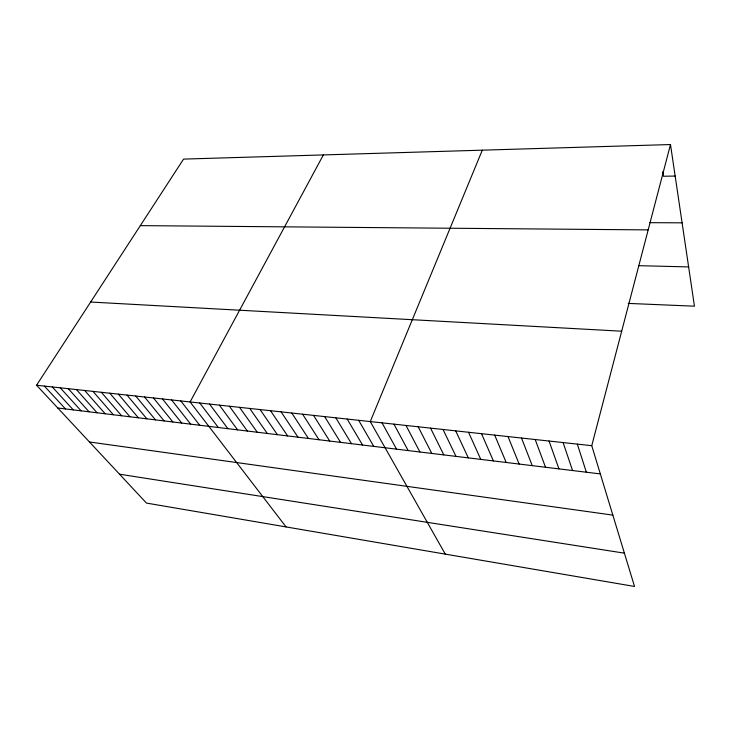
<?xml version="1.0" encoding="UTF-8"?>
<svg xmlns="http://www.w3.org/2000/svg" width="731" height="731" viewBox="0 0 731 731"><rect width="100%" height="100%" fill="white"/><g stroke="black" fill="none" stroke-linecap="round" stroke-linejoin="round"><path stroke-width="1.1" d="M591.754 445.682L670.491 144.546L183.563 159.102L36.55 385.237L146.456 503.074L634.517 586.454L591.754 445.682L36.55 385.237M482.296 150.175L370.27 421.568L445.28 554.125M323.367 154.926L190.106 401.959L286.068 526.923M675.161 176.061L663.456 176.244L662.743 171.767M649.85 222.672L682.096 222.836M140.325 225.623L648.178 229.899M638.885 265.682L688.629 266.916M628.194 303.402L694.45 306.188L670.491 144.546M90.644 302.031L621.688 331.207M57.786 408.008L600.334 473.916M89.474 441.981L612.852 515.117M119.528 474.2L624.411 553.166M44.372 386.087L65.498 408.94M52.267 386.946L73.283 409.89M60.244 387.814L81.141 410.84M68.303 388.691L89.081 411.809M76.435 389.577L97.095 412.777M84.65 390.473L105.191 413.764M92.956 391.377L113.36 414.76M101.335 392.291L121.611 415.756M109.805 393.214L129.944 416.771M118.367 394.146L138.369 417.794M127.011 395.087L146.867 418.826M135.747 396.038L155.456 419.868M144.564 396.997L164.128 420.928M153.483 397.966L172.891 421.988M162.492 398.952L181.736 423.066M171.602 399.939L190.681 424.154M180.804 400.944L199.718 425.25M199.764 403.009L218.322 427.507M209.541 404.069L227.908 428.677M219.419 405.148L237.593 429.846M229.406 406.235L247.38 431.034M239.512 407.331L257.275 432.24M249.728 408.446L267.29 433.456M260.062 409.57L277.405 434.689M270.507 410.703L287.63 435.932M281.088 411.855L297.983 437.184M291.779 413.024L308.436 438.454M302.597 414.203L319.018 439.742M313.544 415.391L329.718 441.04M324.628 416.597L340.545 442.356M335.831 417.821L351.492 443.69M347.179 419.055L362.558 445.033M358.656 420.307L373.769 446.394M382.03 422.847L396.567 449.163M393.936 424.144L408.172 450.57M405.988 425.451L419.914 451.996M418.187 426.785L431.793 453.439M430.541 428.128L443.818 454.901M443.041 429.49L455.989 456.382M455.705 430.87L468.315 457.88M468.534 432.268L480.788 459.397M481.528 433.675L493.407 460.932M494.686 435.109L506.199 462.485M508.008 436.562L519.138 464.057M521.514 438.033L532.241 465.647M535.193 439.523L545.518 467.264M549.054 441.031L558.959 468.891M563.098 442.557L572.574 470.545M577.335 444.11L586.363 472.226"/></g></svg>
